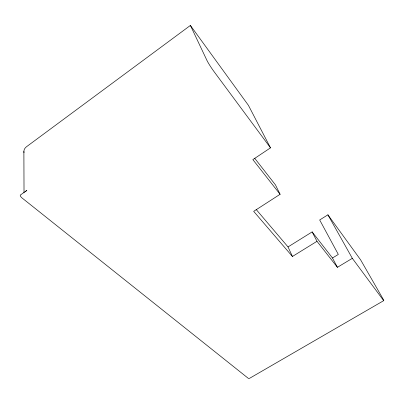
<?xml version="1.0" encoding="UTF-8"?>
<svg xmlns="http://www.w3.org/2000/svg" width="404" height="404" viewBox="0 0 404 404"><rect width="100%" height="100%" fill="white"/><g stroke="black" fill="none" stroke-linecap="round" stroke-linejoin="round"><path stroke-width="0.61" d="M256.126 209.429L288.027 246.925L312.141 231.911L332.482 257.984L338.325 254.434L319.685 219.968L327.917 214.822L360.62 259.858L382.603 298.177A6.449 0.359 57.9 0 1 382.987 299.728L352.328 258.333L337.411 267.322L316.989 241.309L292.43 256.479L253.687 211.348L280.088 194.299L252.859 159.615L270.498 147.849L248.415 105.328L190.395 25.432L26.467 146.768A8.403 6.747 5.2 0 0 23.993 152.641M383.755 300.626L249.672 378.26L248.364 378.391L21.952 197.894L20.644 196.566L20.2 195.172L26.851 190.38A9.151 6.989 1.5 0 0 25.346 191.799M254.641 158.206L275.462 184.896L280.088 194.299M270.498 147.849L214.186 71.811A9.701 0.793 56.2 0 1 207.01 60.56L190.395 25.432M327.917 214.822L352.328 258.333M332.482 257.984L337.411 267.322M312.141 231.911L316.989 241.309M288.027 246.925L292.43 256.479M23.886 151.455L24.023 192.779"/></g></svg>
